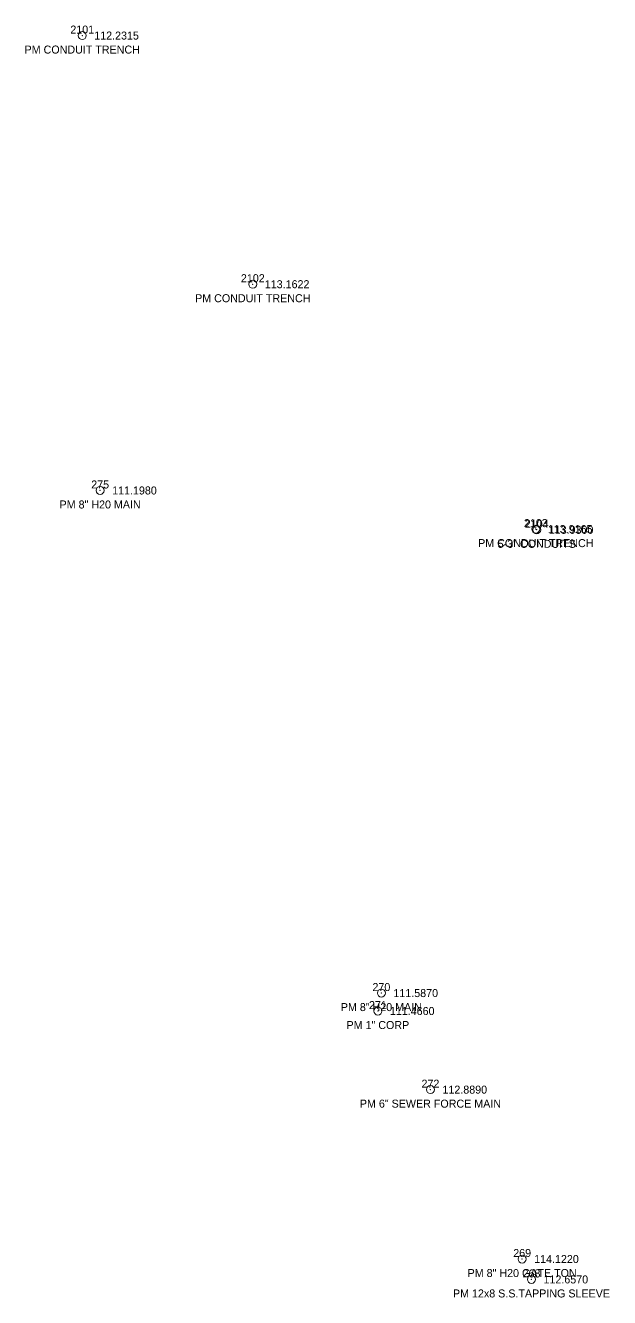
# Model space of a CAD drawing. Extents: x 1196333 to 1196982, y 245092 to 245652.
# Drawn here: x 1196672.2 to 1196708.7, y 245091.8 to 245171.3 of the extents above; entities that cross this region are included whole.
import ezdxf
from ezdxf.enums import TextEntityAlignment as Align

# ---------------------------------------------------------------- set-up
doc = ezdxf.new("R2010")
doc.units = 21
doc.header["$LTSCALE"] = 50
doc.header["$MEASUREMENT"] = 0
for name, color, linetype, lineweight, true_color in [('PNTDESC', 3, 'Continuous', 0, 0x00ff00), ('PNTELEV', 5, 'Continuous', 0, 0x0000ff), ('PNTS', 1, 'Continuous', 0, 0xff0000)]:
    doc.layers.add(name, color=color, linetype=linetype, lineweight=lineweight, true_color=true_color)
doc.layers.add('PNTNO', color=7, linetype='Continuous', lineweight=0)
doc.styles.add('PTXT', font='txt', dxfattribs={"height": 0.304801})

# ---------------------------------------------------------------- blocks, each defined once
blk = doc.blocks.new('SPT4')
at = {"color": 0, "linetype": 'Continuous'}
blk.add_circle((0, 0), 0.5, dxfattribs=at)
blk = doc.blocks.new('SRVPNO1')
at = {"layer": 'PNTDESC', "style": 'PTXT'}
blk.add_attdef('DESC2', text='', height=1, dxfattribs=at).set_placement((0, -1.75), align=Align.MIDDLE)
at = {"layer": 'PNTELEV', "style": 'PTXT'}
blk.add_attdef('ELEV2', (1.5, -0.5), '', height=1, dxfattribs=at)
at = {"layer": 'PNTNO', "style": 'PTXT'}
blk.add_attdef('PT#', text='', height=1, dxfattribs=at).set_placement((0, 0.75), align=Align.MIDDLE)

msp = doc.modelspace()

# ---------------------------------------------------------------- linework, layer by layer
at = {"layer": 'PNTS'}
for p in [(1196675.7717, 245170.6385, 112.2315), (1196686.4256, 245155.1077, 113.1622), (1196676.89, 245142.225, 111.198), (1196704.1044, 245139.8132, 113.9165), (1196704.1626, 245139.7676, 113.93), (1196694.458, 245110.833, 111.587), (1196694.239, 245109.711, 111.466), (1196697.523, 245104.802, 112.889), (1196703.251, 245094.221, 114.122), (1196703.835, 245092.947, 112.657)]:
    msp.add_point(p, dxfattribs=at)

# ---------------------------------------------------------------- block references
at = {"layer": 'PNTS', "xscale": 0.5, "yscale": 0.5, "zscale": 0.5}
for p, values in [((1196675.7717, 245170.6385, 112.2315), {'PT#': '2101', 'ELEV2': '112.2315', 'DESC2': 'PM CONDUIT TRENCH'}), ((1196686.4256, 245155.1077, 113.1622), {'PT#': '2102', 'ELEV2': '113.1622', 'DESC2': 'PM CONDUIT TRENCH'}), ((1196676.89, 245142.225, 111.198), {'PT#': '275', 'ELEV2': '111.1980', 'DESC2': 'PM 8" H20 MAIN'}), ((1196704.1044, 245139.8132, 113.9165), {'PT#': '2103', 'ELEV2': '113.9165', 'DESC2': 'PM CONDUIT TRENCH'}), ((1196704.1626, 245139.7676, 113.93), {'PT#': '2104', 'ELEV2': '113.9300', 'DESC2': '5-3" CONDUITS'}), ((1196694.458, 245110.833, 111.587), {'PT#': '270', 'ELEV2': '111.5870', 'DESC2': 'PM 8" H20 MAIN'}), ((1196694.239, 245109.711, 111.466), {'PT#': '271', 'ELEV2': '111.4660', 'DESC2': 'PM 1" CORP'}), ((1196697.523, 245104.802, 112.889), {'PT#': '272', 'ELEV2': '112.8890', 'DESC2': 'PM 6" SEWER FORCE MAIN'}), ((1196703.251, 245094.221, 114.122), {'PT#': '269', 'ELEV2': '114.1220', 'DESC2': 'PM 8" H20 GATE TON'}), ((1196703.835, 245092.947, 112.657), {'PT#': '268', 'ELEV2': '112.6570', 'DESC2': 'PM 12x8 S.S.TAPPING SLEEVE'})]:
    msp.add_blockref('SRVPNO1', p, dxfattribs=at).add_auto_attribs(values)
for p in [(1196675.7717, 245170.6385, 112.2315), (1196686.4256, 245155.1077, 113.1622), (1196676.89, 245142.225, 111.198), (1196704.1044, 245139.8132, 113.9165), (1196704.1626, 245139.7676, 113.93), (1196694.458, 245110.833, 111.587), (1196694.239, 245109.711, 111.466), (1196697.523, 245104.802, 112.889), (1196703.251, 245094.221, 114.122), (1196703.835, 245092.947, 112.657)]:
    msp.add_blockref('SPT4', p, dxfattribs=at)

doc.saveas('drawing.dxf')
